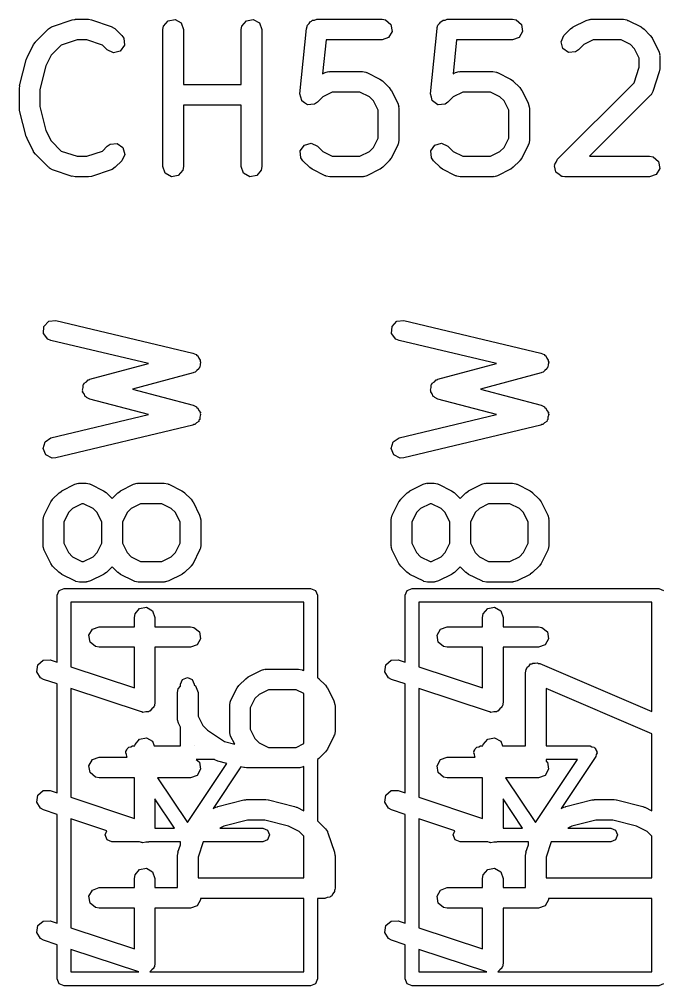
# Model space of a CAD drawing. Extents: x 43 to 269, y -130 to -26.
# Drawn here: x 153.46 to 158.15, y -75.24 to -68.18 of the extents above; entities that cross this region are included whole.
import ezdxf

# ---------------------------------------------------------------- set-up
doc = ezdxf.new("R2010")
doc.units = 0
doc.layers.add('BLACK', color=7, linetype='CONTINUOUS')

msp = doc.modelspace()

# ---------------------------------------------------------------- linework, layer by layer
at = {"layer": 'BLACK', "linetype": 'CONTINUOUS'}
for p, q in [((153.702, -68.2331), (153.845, -68.1855)), ((153.845, -68.1855), (153.867, -68.1822)), ((153.867, -68.1822), (153.868, -68.1816)), ((153.868, -68.1816), (153.964, -68.1816)), ((153.964, -68.1816), (153.986, -68.1855)), ((153.986, -68.1855), (153.987, -68.1855)), ((153.987, -68.1855), (154.13, -68.2331)), ((154.512, -68.231), (154.545, -68.1917)), ((154.545, -68.1917), (154.596, -68.1828)), ((154.596, -68.1828), (154.64, -68.2084)), ((154.64, -68.2084), (154.658, -68.2566)), ((155.084, -68.231), (155.117, -68.1917)), ((155.117, -68.1917), (155.167, -68.1828)), ((155.167, -68.1828), (155.212, -68.2084)), ((155.212, -68.2084), (155.229, -68.2566)), ((155.563, -68.2241), (155.574, -68.213)), ((155.574, -68.213), (155.582, -68.1992)), ((155.582, -68.1992), (155.592, -68.1956)), ((155.592, -68.1956), (155.6, -68.1883)), ((155.6, -68.1883), (155.615, -68.1871)), ((155.615, -68.1871), (155.63, -68.1816)), ((155.63, -68.1816), (156.107, -68.1816)), ((156.107, -68.1816), (156.132, -68.1861)), ((156.132, -68.1861), (156.172, -68.2191)), ((156.515, -68.2241), (156.527, -68.213)), ((156.527, -68.213), (156.535, -68.1992)), ((156.535, -68.1992), (156.544, -68.1956)), ((156.544, -68.1956), (156.552, -68.1883)), ((156.552, -68.1883), (156.568, -68.1871)), ((156.568, -68.1871), (156.583, -68.1816)), ((156.583, -68.1816), (157.059, -68.1816)), ((157.059, -68.1816), (157.085, -68.1861)), ((157.085, -68.1861), (157.124, -68.2191)), ((157.502, -68.2372), (157.597, -68.1895)), ((157.597, -68.1895), (157.622, -68.1821)), ((157.622, -68.1821), (157.626, -68.1832)), ((157.626, -68.1832), (157.63, -68.1816)), ((157.63, -68.1816), (157.868, -68.1816)), ((157.868, -68.1816), (157.894, -68.1861)), ((157.894, -68.1861), (157.898, -68.189)), ((157.898, -68.189), (157.902, -68.1895)), ((157.902, -68.1895), (157.997, -68.2372)), ((153.577, -68.3464), (153.673, -68.2512)), ((153.673, -68.2512), (153.694, -68.2363)), ((153.694, -68.2363), (153.698, -68.2359)), ((153.698, -68.2359), (153.702, -68.2331)), ((154.13, -68.2331), (154.153, -68.2455)), ((154.153, -68.2455), (154.156, -68.2493)), ((154.156, -68.2493), (154.16, -68.2512)), ((154.16, -68.2512), (154.207, -68.2988)), ((154.508, -68.2566), (154.512, -68.231)), ((154.508, -69.2566), (154.508, -68.2566)), ((154.658, -68.2566), (154.658, -68.6578)), ((155.079, -68.2566), (155.084, -68.231)), ((155.079, -68.6578), (155.079, -68.2566)), ((155.229, -68.2566), (155.229, -69.2566)), ((155.508, -68.7253), (155.556, -68.2492)), ((155.556, -68.2492), (155.557, -68.2453)), ((155.557, -68.2436), (155.558, -68.2409)), ((155.557, -68.2453), (155.557, -68.2436)), ((155.558, -68.2409), (155.563, -68.2241)), ((156.18, -68.2696), (156.155, -68.3141)), ((156.172, -68.2191), (156.18, -68.2696)), ((156.461, -68.7253), (156.508, -68.2492)), ((156.508, -68.2492), (156.509, -68.2453)), ((156.509, -68.2436), (156.51, -68.2409)), ((156.509, -68.2453), (156.509, -68.2436)), ((156.51, -68.2409), (156.515, -68.2241)), ((157.133, -68.2696), (157.107, -68.3141)), ((157.124, -68.2191), (157.133, -68.2696)), ((157.434, -68.2988), (157.482, -68.2512)), ((157.482, -68.2512), (157.5, -68.2383)), ((157.5, -68.2383), (157.502, -68.2372)), ((157.997, -68.2372), (158.015, -68.2505)), ((158.015, -68.2505), (158.017, -68.2512)), ((158.017, -68.2512), (158.064, -68.2988)), ((153.563, -68.3659), (153.577, -68.3479)), ((153.577, -68.3479), (153.577, -68.3464)), ((153.881, -68.3316), (153.766, -68.3698)), ((153.952, -68.3316), (153.881, -68.3316)), ((154.066, -68.3698), (153.952, -68.3316)), ((154.207, -68.2988), (154.222, -68.3202)), ((154.222, -68.3202), (154.227, -68.3713)), ((155.698, -68.3316), (155.673, -68.5798)), ((156.107, -68.3316), (155.698, -68.3316)), ((156.155, -68.3141), (156.107, -68.3316)), ((156.651, -68.3316), (156.626, -68.5798)), ((157.059, -68.3316), (156.651, -68.3316)), ((157.107, -68.3141), (157.059, -68.3316)), ((157.413, -68.3453), (157.434, -68.2988)), ((157.426, -68.3949), (157.413, -68.3453)), ((157.648, -68.3316), (157.58, -68.3659)), ((157.851, -68.3316), (157.648, -68.3316)), ((157.919, -68.3659), (157.851, -68.3316)), ((158.064, -68.2988), (158.077, -68.3172)), ((158.077, -68.3172), (158.078, -68.3183)), ((158.078, -68.3183), (158.126, -68.4136)), ((153.516, -68.4612), (153.563, -68.3659)), ((153.766, -68.3698), (153.692, -68.4439)), ((154.101, -68.4049), (154.066, -68.3698)), ((154.148, -68.4266), (154.101, -68.4049)), ((154.197, -68.4133), (154.148, -68.4266)), ((154.227, -68.3713), (154.197, -68.4133)), ((157.468, -68.4243), (157.426, -68.3949)), ((157.519, -68.4198), (157.468, -68.4243)), ((157.541, -68.4049), (157.519, -68.4198)), ((157.58, -68.3659), (157.541, -68.4049)), ((157.95, -68.3963), (157.919, -68.3659)), ((157.984, -68.4648), (157.95, -68.3963)), ((158.126, -68.4136), (158.133, -68.4385)), ((153.462, -68.667), (153.51, -68.4765)), ((153.51, -68.4765), (153.515, -68.4647)), ((153.515, -68.4647), (153.516, -68.4612)), ((153.692, -68.4439), (153.654, -68.5209)), ((157.984, -68.5302), (157.984, -68.4648)), ((158.133, -68.4385), (158.132, -68.4429)), ((158.132, -68.4429), (158.134, -68.4471)), ((158.134, -68.4471), (158.134, -68.5423)), ((153.654, -68.5209), (153.61, -68.6944)), ((155.692, -68.5705), (155.717, -68.5631)), ((155.717, -68.5631), (155.721, -68.5641)), ((155.721, -68.5641), (155.726, -68.5626)), ((155.726, -68.5626), (155.964, -68.5626)), ((155.964, -68.5626), (155.989, -68.5671)), ((155.989, -68.5671), (155.993, -68.57)), ((156.644, -68.5705), (156.669, -68.5631)), ((156.669, -68.5631), (156.674, -68.5641)), ((156.674, -68.5641), (156.678, -68.5626)), ((156.678, -68.5626), (156.916, -68.5626)), ((156.916, -68.5626), (156.942, -68.5671)), ((156.942, -68.5671), (156.945, -68.57)), ((157.946, -68.6447), (157.984, -68.5302)), ((158.13, -68.5661), (158.082, -68.7089)), ((158.134, -68.5423), (158.13, -68.5644)), ((158.13, -68.5644), (158.13, -68.5661)), ((155.673, -68.5798), (155.692, -68.5705)), ((155.993, -68.57), (155.997, -68.5705)), ((155.997, -68.5705), (156.092, -68.6181)), ((156.092, -68.6181), (156.111, -68.6315)), ((156.111, -68.6315), (156.112, -68.6322)), ((156.112, -68.6322), (156.16, -68.6798)), ((156.626, -68.5798), (156.644, -68.5705)), ((156.945, -68.57), (156.95, -68.5705)), ((156.95, -68.5705), (157.045, -68.6181)), ((157.045, -68.6181), (157.063, -68.6315)), ((157.063, -68.6315), (157.064, -68.6322)), ((157.064, -68.6322), (157.112, -68.6798)), ((153.46, -68.6852), (153.463, -68.6704)), ((153.46, -68.828), (153.46, -68.6852)), ((153.463, -68.6704), (153.462, -68.667)), ((153.61, -68.6944), (153.61, -68.8188)), ((154.658, -68.6578), (155.079, -68.6578)), ((156.16, -68.6798), (156.172, -68.6981)), ((156.172, -68.6981), (156.174, -68.6993)), ((156.174, -68.6993), (156.221, -68.7945)), ((157.112, -68.6798), (157.125, -68.6981)), ((157.125, -68.6981), (157.126, -68.6993)), ((157.126, -68.6993), (157.174, -68.7945)), ((157.387, -69.2036), (157.946, -68.6447)), ((158.082, -68.7089), (158.07, -68.7318)), ((155.508, -68.7258), (155.508, -68.7253)), ((155.508, -68.7263), (155.508, -68.7258)), ((155.515, -68.7506), (155.508, -68.7263)), ((155.521, -68.7751), (155.515, -68.7506)), ((155.521, -68.7753), (155.521, -68.7751)), ((155.521, -68.7758), (155.521, -68.7753)), ((155.542, -68.7903), (155.521, -68.7758)), ((155.675, -68.7468), (155.636, -68.7858)), ((155.743, -68.7126), (155.675, -68.7468)), ((155.946, -68.7126), (155.743, -68.7126)), ((156.015, -68.7468), (155.946, -68.7126)), ((156.045, -68.7772), (156.015, -68.7468)), ((156.079, -68.8458), (156.045, -68.7772)), ((156.46, -68.7263), (156.461, -68.7258)), ((156.467, -68.7506), (156.46, -68.7263)), ((156.461, -68.7258), (156.461, -68.7253)), ((156.473, -68.7751), (156.467, -68.7506)), ((156.474, -68.7753), (156.473, -68.7751)), ((156.474, -68.7758), (156.474, -68.7753)), ((156.494, -68.7903), (156.474, -68.7758)), ((156.627, -68.7468), (156.588, -68.7858)), ((156.696, -68.7126), (156.627, -68.7468)), ((156.898, -68.7126), (156.696, -68.7126)), ((156.967, -68.7468), (156.898, -68.7126)), ((156.997, -68.7772), (156.967, -68.7468)), ((157.032, -68.8458), (156.997, -68.7772)), ((158.064, -68.7382), (157.621, -69.1816)), ((158.066, -68.7342), (158.064, -68.7382)), ((158.07, -68.7318), (158.066, -68.7342)), ((153.461, -68.8313), (153.46, -68.828)), ((153.462, -68.8462), (153.461, -68.8313)), ((153.51, -69.0367), (153.462, -68.8462)), ((153.61, -68.8188), (153.654, -68.9923)), ((155.079, -68.8078), (154.658, -68.8078)), ((154.658, -68.8078), (154.658, -69.2566)), ((155.079, -69.2566), (155.079, -68.8078)), ((155.562, -68.805), (155.542, -68.7903)), ((155.563, -68.805), (155.562, -68.805)), ((155.588, -68.8031), (155.563, -68.8053)), ((155.563, -68.8053), (155.563, -68.805)), ((155.614, -68.8012), (155.588, -68.8031)), ((155.636, -68.7858), (155.614, -68.8008)), ((155.614, -68.8008), (155.614, -68.8008)), ((155.614, -68.8008), (155.614, -68.8012)), ((156.079, -69.0484), (156.079, -68.8458)), ((156.221, -68.7945), (156.229, -68.8195)), ((156.229, -68.8195), (156.228, -68.8238)), ((156.228, -68.8238), (156.229, -68.828)), ((156.229, -68.828), (156.229, -69.0661)), ((156.515, -68.805), (156.494, -68.7903)), ((156.516, -68.8053), (156.515, -68.805)), ((156.515, -68.805), (156.515, -68.805)), ((156.541, -68.8031), (156.516, -68.8053)), ((156.566, -68.8012), (156.541, -68.8031)), ((156.567, -68.8008), (156.566, -68.8008)), ((156.566, -68.8008), (156.566, -68.8012)), ((156.588, -68.7858), (156.567, -68.8008)), ((157.032, -69.0484), (157.032, -68.8458)), ((157.174, -68.7945), (157.181, -68.8195)), ((157.181, -68.8195), (157.18, -68.8238)), ((157.18, -68.8238), (157.182, -68.828)), ((157.182, -68.828), (157.182, -69.0661)), ((153.512, -69.0397), (153.51, -69.0367)), ((153.516, -69.0521), (153.512, -69.0397)), ((153.563, -69.1473), (153.516, -69.0521)), ((153.654, -68.9923), (153.692, -69.0693)), ((156.045, -69.117), (156.079, -69.0484)), ((156.997, -69.117), (157.032, -69.0484)), ((153.692, -69.0693), (153.766, -69.1434)), ((154.066, -69.1434), (154.101, -69.1083)), ((154.101, -69.1083), (154.122, -69.0934)), ((154.122, -69.0934), (154.174, -69.0889)), ((154.174, -69.0889), (154.216, -69.1184)), ((154.216, -69.1184), (154.229, -69.1679)), ((155.51, -69.142), (155.54, -69.0999)), ((155.54, -69.0999), (155.589, -69.0867)), ((155.589, -69.0867), (155.636, -69.1083)), ((155.636, -69.1083), (155.675, -69.1474)), ((156.015, -69.1474), (156.045, -69.117)), ((156.221, -69.0997), (156.174, -69.1949)), ((156.222, -69.0952), (156.221, -69.0997)), ((156.225, -69.0918), (156.222, -69.0952)), ((156.229, -69.0661), (156.225, -69.0918)), ((156.463, -69.142), (156.492, -69.0999)), ((156.492, -69.0999), (156.542, -69.0867)), ((156.542, -69.0867), (156.588, -69.1083)), ((156.588, -69.1083), (156.627, -69.1474)), ((156.967, -69.1474), (156.997, -69.117)), ((157.174, -69.0997), (157.126, -69.1949)), ((157.177, -69.0918), (157.174, -69.0952)), ((157.174, -69.0952), (157.174, -69.0997)), ((157.182, -69.0661), (157.177, -69.0918)), ((153.564, -69.1484), (153.563, -69.1473)), ((153.577, -69.1668), (153.564, -69.1484)), ((153.673, -69.262), (153.577, -69.1668)), ((153.766, -69.1434), (153.881, -69.1816)), ((153.881, -69.1816), (153.952, -69.1816)), ((153.952, -69.1816), (154.066, -69.1434)), ((154.229, -69.1679), (154.207, -69.2144)), ((155.515, -69.1931), (155.51, -69.142)), ((155.53, -69.2144), (155.515, -69.1931)), ((155.675, -69.1474), (155.743, -69.1816)), ((155.743, -69.1816), (155.946, -69.1816)), ((155.946, -69.1816), (156.015, -69.1474)), ((156.174, -69.1949), (156.16, -69.2129)), ((156.467, -69.1931), (156.463, -69.142)), ((156.482, -69.2144), (156.467, -69.1931)), ((156.627, -69.1474), (156.696, -69.1816)), ((156.696, -69.1816), (156.898, -69.1816)), ((156.898, -69.1816), (156.967, -69.1474)), ((157.126, -69.1949), (157.113, -69.2129)), ((157.377, -69.224), (157.387, -69.2036)), ((157.621, -69.1816), (158.059, -69.1816)), ((158.059, -69.1816), (158.085, -69.1861)), ((158.085, -69.1861), (158.124, -69.2191)), ((153.677, -69.2639), (153.673, -69.262)), ((153.679, -69.2677), (153.677, -69.2639)), ((153.702, -69.2802), (153.679, -69.2677)), ((154.16, -69.262), (154.138, -69.277)), ((154.207, -69.2144), (154.16, -69.262)), ((154.525, -69.3048), (154.508, -69.2566)), ((154.658, -69.2566), (154.653, -69.2823)), ((155.097, -69.3048), (155.079, -69.2566)), ((155.229, -69.2566), (155.225, -69.2823)), ((155.577, -69.262), (155.53, -69.2144)), ((155.579, -69.2627), (155.577, -69.262)), ((155.597, -69.2761), (155.579, -69.2627)), ((156.112, -69.262), (156.094, -69.2749)), ((156.16, -69.2144), (156.112, -69.262)), ((156.16, -69.2129), (156.16, -69.2144)), ((156.53, -69.262), (156.482, -69.2144)), ((156.531, -69.2627), (156.53, -69.262)), ((156.549, -69.2761), (156.531, -69.2627)), ((157.064, -69.262), (157.046, -69.2749)), ((157.112, -69.2144), (157.064, -69.262)), ((157.113, -69.2129), (157.112, -69.2144)), ((157.365, -69.2501), (157.367, -69.247)), ((157.371, -69.2719), (157.365, -69.2501)), ((157.366, -69.2436), (157.377, -69.224)), ((157.367, -69.247), (157.366, -69.2436)), ((157.375, -69.2941), (157.371, -69.2719)), ((158.133, -69.2696), (158.107, -69.3141)), ((158.124, -69.2191), (158.133, -69.2696)), ((153.845, -69.3278), (153.702, -69.2802)), ((153.846, -69.3277), (153.845, -69.3278)), ((153.868, -69.3316), (153.846, -69.3277)), ((153.964, -69.3316), (153.868, -69.3316)), ((153.965, -69.3311), (153.964, -69.3316)), ((153.987, -69.3278), (153.965, -69.3311)), ((154.13, -69.2802), (153.987, -69.3278)), ((154.134, -69.2774), (154.13, -69.2802)), ((154.138, -69.277), (154.134, -69.2774)), ((154.57, -69.3305), (154.525, -69.3048)), ((154.62, -69.3216), (154.57, -69.3305)), ((154.653, -69.2823), (154.62, -69.3216)), ((155.141, -69.3305), (155.097, -69.3048)), ((155.192, -69.3216), (155.141, -69.3305)), ((155.225, -69.2823), (155.192, -69.3216)), ((155.692, -69.3237), (155.597, -69.2761)), ((155.697, -69.3242), (155.692, -69.3237)), ((155.7, -69.3271), (155.697, -69.3242)), ((155.726, -69.3316), (155.7, -69.3271)), ((155.964, -69.3316), (155.726, -69.3316)), ((155.968, -69.3301), (155.964, -69.3316)), ((155.972, -69.3311), (155.968, -69.3301)), ((155.997, -69.3237), (155.972, -69.3311)), ((156.092, -69.2761), (155.997, -69.3237)), ((156.094, -69.2749), (156.092, -69.2761)), ((156.644, -69.3237), (156.549, -69.2761)), ((156.649, -69.3242), (156.644, -69.3237)), ((156.652, -69.3271), (156.649, -69.3242)), ((156.678, -69.3316), (156.652, -69.3271)), ((156.916, -69.3316), (156.678, -69.3316)), ((156.92, -69.3301), (156.916, -69.3316)), ((156.925, -69.3311), (156.92, -69.3301)), ((156.95, -69.3237), (156.925, -69.3311)), ((157.045, -69.2761), (156.95, -69.3237)), ((157.046, -69.2749), (157.045, -69.2761)), ((157.378, -69.2963), (157.375, -69.2941)), ((157.378, -69.2996), (157.378, -69.2963)), ((157.397, -69.3126), (157.378, -69.2996)), ((157.414, -69.3271), (157.397, -69.3126)), ((157.419, -69.3279), (157.414, -69.3271)), ((157.42, -69.3291), (157.419, -69.3279)), ((157.424, -69.3288), (157.42, -69.3291)), ((157.44, -69.3316), (157.424, -69.3288)), ((158.059, -69.3316), (157.44, -69.3316)), ((158.107, -69.3141), (158.059, -69.3316)), ((153.64, -70.4229), (153.675, -70.3856)), ((153.675, -70.3856), (153.726, -70.3797)), ((153.726, -70.3797), (154.726, -70.6178)), ((156.18, -70.4229), (156.215, -70.3856)), ((156.215, -70.3856), (156.266, -70.3797)), ((156.266, -70.3797), (157.266, -70.6178)), ((153.637, -70.4741), (153.64, -70.4229)), ((156.177, -70.4741), (156.18, -70.4229)), ((153.667, -70.5153), (153.637, -70.4741)), ((153.691, -70.5256), (153.667, -70.5153)), ((154.402, -70.6949), (153.691, -70.5256)), ((156.207, -70.5153), (156.177, -70.4741)), ((156.231, -70.5256), (156.207, -70.5153)), ((156.942, -70.6949), (156.231, -70.5256)), ((154.726, -70.6178), (154.75, -70.6281)), ((154.75, -70.6281), (154.755, -70.6345)), ((154.755, -70.6345), (154.762, -70.6378)), ((154.762, -70.6378), (154.769, -70.6545)), ((154.769, -70.6545), (154.78, -70.6693)), ((154.783, -70.6843), (154.779, -70.7021)), ((154.78, -70.6693), (154.78, -70.6772)), ((154.78, -70.6772), (154.783, -70.6843)), ((157.266, -70.6178), (157.29, -70.6281)), ((157.29, -70.6281), (157.295, -70.6345)), ((157.295, -70.6345), (157.302, -70.6378)), ((157.302, -70.6378), (157.309, -70.6545)), ((157.309, -70.6545), (157.32, -70.6693)), ((157.323, -70.6843), (157.319, -70.7021)), ((157.32, -70.6693), (157.32, -70.6772)), ((157.32, -70.6772), (157.323, -70.6843)), ((153.975, -70.8088), (154.402, -70.6949)), ((154.755, -70.7444), (154.742, -70.7578)), ((154.77, -70.7339), (154.755, -70.7444)), ((154.772, -70.7263), (154.77, -70.7339)), ((154.777, -70.7205), (154.772, -70.7263)), ((154.779, -70.7021), (154.777, -70.7205)), ((156.515, -70.8088), (156.942, -70.6949)), ((157.295, -70.7444), (157.282, -70.7578)), ((157.31, -70.7339), (157.295, -70.7444)), ((157.312, -70.7263), (157.31, -70.7339)), ((157.317, -70.7205), (157.312, -70.7263)), ((157.319, -70.7021), (157.317, -70.7205)), ((153.949, -70.827), (153.963, -70.8133)), ((153.963, -70.8133), (153.969, -70.8127)), ((153.969, -70.8127), (153.975, -70.8088)), ((154.728, -70.7632), (154.285, -70.8812)), ((154.734, -70.7587), (154.728, -70.7632)), ((154.742, -70.7578), (154.734, -70.7587)), ((156.489, -70.827), (156.503, -70.8133)), ((156.503, -70.8133), (156.509, -70.8127)), ((156.509, -70.8127), (156.515, -70.8088)), ((157.268, -70.7632), (156.825, -70.8812)), ((157.274, -70.7587), (157.268, -70.7632)), ((157.282, -70.7578), (157.274, -70.7587)), ((153.92, -70.8877), (153.925, -70.8689)), ((153.923, -70.8939), (153.92, -70.8877)), ((153.922, -70.9007), (153.923, -70.8939)), ((153.925, -70.8689), (153.926, -70.8496)), ((153.926, -70.8496), (153.931, -70.8448)), ((153.931, -70.8448), (153.933, -70.8381)), ((153.933, -70.8381), (153.949, -70.827)), ((154.285, -70.8812), (154.728, -70.9992)), ((156.46, -70.8877), (156.465, -70.8689)), ((156.463, -70.8939), (156.46, -70.8877)), ((156.462, -70.9007), (156.463, -70.8939)), ((156.465, -70.8689), (156.466, -70.8496)), ((156.466, -70.8496), (156.471, -70.8448)), ((156.471, -70.8448), (156.473, -70.8381)), ((156.473, -70.8381), (156.489, -70.827)), ((156.825, -70.8812), (157.268, -70.9992)), ((153.933, -70.9166), (153.922, -70.9007)), ((153.941, -70.9342), (153.933, -70.9166)), ((153.947, -70.9371), (153.941, -70.9342)), ((153.951, -70.9427), (153.947, -70.9371)), ((153.975, -70.9537), (153.951, -70.9427)), ((154.402, -71.0676), (153.975, -70.9537)), ((156.473, -70.9166), (156.462, -70.9007)), ((156.481, -70.9342), (156.473, -70.9166)), ((156.487, -70.9371), (156.481, -70.9342)), ((156.491, -70.9427), (156.487, -70.9371)), ((156.515, -70.9537), (156.491, -70.9427)), ((156.942, -71.0676), (156.515, -70.9537)), ((154.728, -70.9992), (154.752, -71.0102)), ((154.752, -71.0102), (154.756, -71.0167)), ((154.756, -71.0167), (154.763, -71.0202)), ((154.763, -71.0202), (154.77, -71.0371)), ((154.77, -71.0371), (154.781, -71.0522)), ((157.268, -70.9992), (157.292, -71.0102)), ((157.292, -71.0102), (157.296, -71.0167)), ((157.296, -71.0167), (157.303, -71.0202)), ((157.303, -71.0202), (157.31, -71.0371)), ((157.31, -71.0371), (157.321, -71.0522)), ((153.691, -71.2368), (154.402, -71.0676)), ((154.777, -71.1033), (154.771, -71.1089)), ((154.778, -71.0849), (154.777, -71.1033)), ((154.783, -71.0673), (154.778, -71.0849)), ((154.781, -71.0522), (154.78, -71.0601)), ((154.78, -71.0601), (154.783, -71.0673)), ((156.231, -71.2368), (156.942, -71.0676)), ((157.317, -71.1033), (157.311, -71.1089)), ((157.318, -71.0849), (157.317, -71.1033)), ((157.323, -71.0673), (157.318, -71.0849)), ((157.321, -71.0522), (157.32, -71.0601)), ((157.32, -71.0601), (157.323, -71.0673)), ((154.726, -71.1447), (153.726, -71.3828)), ((154.733, -71.1403), (154.726, -71.1447)), ((154.74, -71.1396), (154.733, -71.1403)), ((154.753, -71.1266), (154.74, -71.1396)), ((154.769, -71.1164), (154.753, -71.1266)), ((154.771, -71.1089), (154.769, -71.1164)), ((157.266, -71.1447), (156.266, -71.3828)), ((157.273, -71.1403), (157.266, -71.1447)), ((157.28, -71.1396), (157.273, -71.1403)), ((157.293, -71.1266), (157.28, -71.1396)), ((157.309, -71.1164), (157.293, -71.1266)), ((157.311, -71.1089), (157.309, -71.1164)), ((153.648, -71.2651), (153.691, -71.2368)), ((156.188, -71.2651), (156.231, -71.2368)), ((153.634, -71.3142), (153.648, -71.2651)), ((153.654, -71.3613), (153.634, -71.3142)), ((156.174, -71.3142), (156.188, -71.2651)), ((156.194, -71.3613), (156.174, -71.3142)), ((153.7, -71.3843), (153.654, -71.3613)), ((153.726, -71.3828), (153.7, -71.3843)), ((156.24, -71.3843), (156.194, -71.3613)), ((156.266, -71.3828), (156.24, -71.3843)), ((153.77, -71.6237), (153.866, -71.5761)), ((153.866, -71.5761), (153.891, -71.5686)), ((153.891, -71.5686), (153.895, -71.5697)), ((153.895, -71.5697), (153.899, -71.5681)), ((153.899, -71.5681), (153.947, -71.5681)), ((153.947, -71.5681), (153.972, -71.5727)), ((153.972, -71.5727), (153.976, -71.5755)), ((153.976, -71.5755), (153.98, -71.5761)), ((153.98, -71.5761), (154.075, -71.6237)), ((154.199, -71.6237), (154.294, -71.5761)), ((154.294, -71.5761), (154.319, -71.5686)), ((154.319, -71.5686), (154.323, -71.5697)), ((154.323, -71.5697), (154.328, -71.5681)), ((154.328, -71.5681), (154.518, -71.5681)), ((154.518, -71.5681), (154.544, -71.5727)), ((154.544, -71.5727), (154.547, -71.5755)), ((154.547, -71.5755), (154.552, -71.5761)), ((154.552, -71.5761), (154.647, -71.6237)), ((156.31, -71.6237), (156.406, -71.5761)), ((156.406, -71.5761), (156.431, -71.5686)), ((156.431, -71.5686), (156.435, -71.5697)), ((156.435, -71.5697), (156.439, -71.5681)), ((156.439, -71.5681), (156.487, -71.5681)), ((156.487, -71.5681), (156.512, -71.5727)), ((156.512, -71.5727), (156.516, -71.5755)), ((156.516, -71.5755), (156.52, -71.5761)), ((156.52, -71.5761), (156.615, -71.6237)), ((156.739, -71.6237), (156.834, -71.5761)), ((156.834, -71.5761), (156.859, -71.5686)), ((156.859, -71.5686), (156.863, -71.5697)), ((156.863, -71.5697), (156.868, -71.5681)), ((156.868, -71.5681), (157.058, -71.5681)), ((157.058, -71.5681), (157.084, -71.5727)), ((157.084, -71.5727), (157.087, -71.5755)), ((157.087, -71.5755), (157.092, -71.5761)), ((157.092, -71.5761), (157.187, -71.6237)), ((153.703, -71.6853), (153.751, -71.6377)), ((153.751, -71.6377), (153.769, -71.6249)), ((153.769, -71.6249), (153.77, -71.6237)), ((154.075, -71.6237), (154.094, -71.637)), ((154.094, -71.637), (154.095, -71.6377)), ((154.095, -71.6377), (154.137, -71.6799)), ((154.137, -71.6799), (154.179, -71.6377)), ((154.179, -71.6377), (154.198, -71.6249)), ((154.198, -71.6249), (154.199, -71.6237)), ((154.647, -71.6237), (154.665, -71.637)), ((154.665, -71.637), (154.666, -71.6377)), ((154.666, -71.6377), (154.714, -71.6853)), ((156.243, -71.6853), (156.291, -71.6377)), ((156.291, -71.6377), (156.309, -71.6249)), ((156.309, -71.6249), (156.31, -71.6237)), ((156.615, -71.6237), (156.634, -71.637)), ((156.634, -71.637), (156.635, -71.6377)), ((156.635, -71.6377), (156.677, -71.6799)), ((156.677, -71.6799), (156.719, -71.6377)), ((156.719, -71.6377), (156.738, -71.6249)), ((156.738, -71.6249), (156.739, -71.6237)), ((157.187, -71.6237), (157.205, -71.637)), ((157.205, -71.637), (157.206, -71.6377)), ((157.206, -71.6377), (157.254, -71.6853)), ((153.642, -71.8001), (153.689, -71.7048)), ((153.689, -71.7048), (153.703, -71.6868)), ((153.703, -71.6868), (153.703, -71.6853)), ((153.917, -71.7181), (153.848, -71.7524)), ((153.929, -71.7181), (153.917, -71.7181)), ((153.998, -71.7524), (153.929, -71.7181)), ((154.345, -71.7181), (154.277, -71.7524)), ((154.5, -71.7181), (154.345, -71.7181)), ((154.569, -71.7524), (154.5, -71.7181)), ((154.714, -71.6853), (154.727, -71.7037)), ((154.727, -71.7037), (154.728, -71.7048)), ((154.728, -71.7048), (154.776, -71.8001)), ((156.182, -71.8001), (156.229, -71.7048)), ((156.229, -71.7048), (156.243, -71.6868)), ((156.243, -71.6868), (156.243, -71.6853)), ((156.457, -71.7181), (156.388, -71.7524)), ((156.469, -71.7181), (156.457, -71.7181)), ((156.538, -71.7524), (156.469, -71.7181)), ((156.885, -71.7181), (156.817, -71.7524)), ((157.04, -71.7181), (156.885, -71.7181)), ((157.109, -71.7524), (157.04, -71.7181)), ((157.254, -71.6853), (157.267, -71.7037)), ((157.267, -71.7037), (157.268, -71.7048)), ((157.268, -71.7048), (157.316, -71.8001)), ((153.634, -71.8336), (153.638, -71.808)), ((153.638, -71.808), (153.641, -71.8045)), ((153.641, -71.8045), (153.642, -71.8001)), ((153.818, -71.7828), (153.784, -71.8513)), ((153.848, -71.7524), (153.818, -71.7828)), ((154.028, -71.7828), (153.998, -71.7524)), ((154.062, -71.8513), (154.028, -71.7828)), ((154.246, -71.7828), (154.212, -71.8513)), ((154.277, -71.7524), (154.246, -71.7828)), ((154.599, -71.7828), (154.569, -71.7524)), ((154.634, -71.8513), (154.599, -71.7828)), ((154.776, -71.8001), (154.783, -71.825)), ((156.174, -71.8336), (156.178, -71.808)), ((156.178, -71.808), (156.181, -71.8045)), ((156.181, -71.8045), (156.182, -71.8001)), ((156.358, -71.7828), (156.324, -71.8513)), ((156.388, -71.7524), (156.358, -71.7828)), ((156.568, -71.7828), (156.538, -71.7524)), ((156.602, -71.8513), (156.568, -71.7828)), ((156.786, -71.7828), (156.752, -71.8513)), ((156.817, -71.7524), (156.786, -71.7828)), ((157.139, -71.7828), (157.109, -71.7524)), ((157.174, -71.8513), (157.139, -71.7828)), ((157.316, -71.8001), (157.323, -71.825)), ((153.634, -72.0241), (153.634, -71.8336)), ((153.784, -71.8513), (153.784, -72.0064)), ((154.062, -72.0064), (154.062, -71.8513)), ((154.212, -71.8513), (154.212, -72.0064)), ((154.634, -72.0064), (154.634, -71.8513)), ((154.783, -71.825), (154.782, -71.8294)), ((154.782, -71.8294), (154.784, -71.8336)), ((154.784, -71.8336), (154.784, -72.0241)), ((156.174, -72.0241), (156.174, -71.8336)), ((156.324, -71.8513), (156.324, -72.0064)), ((156.602, -72.0064), (156.602, -71.8513)), ((156.752, -71.8513), (156.752, -72.0064)), ((157.174, -72.0064), (157.174, -71.8513)), ((157.323, -71.825), (157.322, -71.8294)), ((157.322, -71.8294), (157.324, -71.8336)), ((157.324, -71.8336), (157.324, -72.0241)), ((153.635, -72.0283), (153.634, -72.0241)), ((153.784, -72.0064), (153.818, -72.0749)), ((154.028, -72.0749), (154.062, -72.0064)), ((154.212, -72.0064), (154.246, -72.0749)), ((154.599, -72.0749), (154.634, -72.0064)), ((154.784, -72.0241), (154.779, -72.0497)), ((156.175, -72.0283), (156.174, -72.0241)), ((156.324, -72.0064), (156.358, -72.0749)), ((156.568, -72.0749), (156.602, -72.0064)), ((156.752, -72.0064), (156.786, -72.0749)), ((157.139, -72.0749), (157.174, -72.0064)), ((157.324, -72.0241), (157.319, -72.0497)), ((153.634, -72.0327), (153.635, -72.0283)), ((153.642, -72.0576), (153.634, -72.0327)), ((153.689, -72.1529), (153.642, -72.0576)), ((153.818, -72.0749), (153.848, -72.1053)), ((153.998, -72.1053), (154.028, -72.0749)), ((154.246, -72.0749), (154.277, -72.1053)), ((154.569, -72.1053), (154.599, -72.0749)), ((154.776, -72.0576), (154.728, -72.1529)), ((154.779, -72.0497), (154.776, -72.0532)), ((154.776, -72.0532), (154.776, -72.0576)), ((156.174, -72.0327), (156.175, -72.0283)), ((156.182, -72.0576), (156.174, -72.0327)), ((156.229, -72.1529), (156.182, -72.0576)), ((156.358, -72.0749), (156.388, -72.1053)), ((156.538, -72.1053), (156.568, -72.0749)), ((156.786, -72.0749), (156.817, -72.1053)), ((157.109, -72.1053), (157.139, -72.0749)), ((157.316, -72.0576), (157.268, -72.1529)), ((157.319, -72.0497), (157.316, -72.0532)), ((157.316, -72.0532), (157.316, -72.0576)), ((153.69, -72.154), (153.689, -72.1529)), ((153.703, -72.1724), (153.69, -72.154)), ((153.848, -72.1053), (153.917, -72.1396)), ((153.917, -72.1396), (153.929, -72.1396)), ((153.929, -72.1396), (153.998, -72.1053)), ((154.277, -72.1053), (154.345, -72.1396)), ((154.345, -72.1396), (154.5, -72.1396)), ((154.5, -72.1396), (154.569, -72.1053)), ((154.728, -72.1529), (154.715, -72.1709)), ((156.23, -72.154), (156.229, -72.1529)), ((156.243, -72.1724), (156.23, -72.154)), ((156.388, -72.1053), (156.457, -72.1396)), ((156.457, -72.1396), (156.469, -72.1396)), ((156.469, -72.1396), (156.538, -72.1053)), ((156.817, -72.1053), (156.885, -72.1396)), ((156.885, -72.1396), (157.04, -72.1396)), ((157.04, -72.1396), (157.109, -72.1053)), ((157.268, -72.1529), (157.255, -72.1709)), ((153.751, -72.22), (153.703, -72.1724)), ((153.752, -72.2207), (153.751, -72.22)), ((153.77, -72.234), (153.752, -72.2207)), ((153.866, -72.2817), (153.77, -72.234)), ((154.075, -72.234), (153.98, -72.2817)), ((154.077, -72.2328), (154.075, -72.234)), ((154.095, -72.22), (154.077, -72.2328)), ((154.137, -72.1778), (154.095, -72.22)), ((154.179, -72.22), (154.137, -72.1778)), ((154.181, -72.2207), (154.179, -72.22)), ((154.199, -72.234), (154.181, -72.2207)), ((154.294, -72.2817), (154.199, -72.234)), ((154.647, -72.234), (154.552, -72.2817)), ((154.648, -72.2328), (154.647, -72.234)), ((154.666, -72.22), (154.648, -72.2328)), ((154.714, -72.1724), (154.666, -72.22)), ((154.715, -72.1709), (154.714, -72.1724)), ((156.291, -72.22), (156.243, -72.1724)), ((156.292, -72.2207), (156.291, -72.22)), ((156.31, -72.234), (156.292, -72.2207)), ((156.406, -72.2817), (156.31, -72.234)), ((156.615, -72.234), (156.52, -72.2817)), ((156.617, -72.2328), (156.615, -72.234)), ((156.635, -72.22), (156.617, -72.2328)), ((156.677, -72.1778), (156.635, -72.22)), ((156.719, -72.22), (156.677, -72.1778)), ((156.721, -72.2207), (156.719, -72.22)), ((156.739, -72.234), (156.721, -72.2207)), ((156.834, -72.2817), (156.739, -72.234)), ((157.187, -72.234), (157.092, -72.2817)), ((157.188, -72.2328), (157.187, -72.234)), ((157.206, -72.22), (157.188, -72.2328)), ((157.254, -72.1724), (157.206, -72.22)), ((157.255, -72.1709), (157.254, -72.1724)), ((153.87, -72.2822), (153.866, -72.2817)), ((153.873, -72.285), (153.87, -72.2822)), ((153.899, -72.2896), (153.873, -72.285)), ((153.947, -72.2896), (153.899, -72.2896)), ((153.951, -72.288), (153.947, -72.2896)), ((153.955, -72.2891), (153.951, -72.288)), ((153.98, -72.2817), (153.955, -72.2891)), ((154.299, -72.2822), (154.294, -72.2817)), ((154.302, -72.285), (154.299, -72.2822)), ((154.328, -72.2896), (154.302, -72.285)), ((154.518, -72.2896), (154.328, -72.2896)), ((154.522, -72.288), (154.518, -72.2896)), ((154.527, -72.2891), (154.522, -72.288)), ((154.552, -72.2817), (154.527, -72.2891)), ((156.41, -72.2822), (156.406, -72.2817)), ((156.413, -72.285), (156.41, -72.2822)), ((156.439, -72.2896), (156.413, -72.285)), ((156.487, -72.2896), (156.439, -72.2896)), ((156.491, -72.288), (156.487, -72.2896)), ((156.495, -72.2891), (156.491, -72.288)), ((156.52, -72.2817), (156.495, -72.2891)), ((156.839, -72.2822), (156.834, -72.2817)), ((156.842, -72.285), (156.839, -72.2822)), ((156.868, -72.2896), (156.842, -72.285)), ((157.058, -72.2896), (156.868, -72.2896)), ((157.062, -72.288), (157.058, -72.2896)), ((157.067, -72.2891), (157.062, -72.288)), ((157.092, -72.2817), (157.067, -72.2891)), ((153.736, -72.386), (153.751, -72.3506)), ((153.751, -72.3506), (153.786, -72.336)), ((153.786, -72.336), (155.586, -72.336)), ((155.586, -72.336), (155.621, -72.3506)), ((155.621, -72.3506), (155.636, -72.386)), ((156.276, -72.386), (156.291, -72.3506)), ((156.291, -72.3506), (156.326, -72.336)), ((156.326, -72.336), (158.126, -72.336)), ((158.126, -72.336), (158.161, -72.3506)), ((153.736, -72.8748), (153.736, -72.386)), ((153.836, -72.436), (153.836, -72.9081)), ((155.536, -72.436), (153.836, -72.436)), ((155.536, -72.9354), (155.536, -72.436)), ((155.636, -72.386), (155.636, -72.9876)), ((156.276, -72.8748), (156.276, -72.386)), ((156.376, -72.436), (156.376, -72.9081)), ((158.076, -72.436), (156.376, -72.436)), ((158.076, -73.2342), (158.076, -72.436)), ((154.305, -72.5223), (154.338, -72.483)), ((154.338, -72.483), (154.388, -72.474)), ((154.388, -72.474), (154.433, -72.4997)), ((154.433, -72.4997), (154.45, -72.5479)), ((156.845, -72.5223), (156.878, -72.483)), ((156.878, -72.483), (156.928, -72.474)), ((156.928, -72.474), (156.973, -72.4997)), ((156.973, -72.4997), (156.99, -72.5479)), ((154.3, -72.5479), (154.305, -72.5223)), ((154.3, -72.6158), (154.3, -72.5479)), ((154.45, -72.5479), (154.45, -72.6158)), ((156.84, -72.5479), (156.845, -72.5223)), ((156.84, -72.6158), (156.84, -72.5479)), ((156.99, -72.5479), (156.99, -72.6158)), ((153.968, -72.6777), (153.994, -72.6333)), ((153.994, -72.6333), (154.042, -72.6158)), ((154.042, -72.6158), (154.3, -72.6158)), ((154.45, -72.6158), (154.709, -72.6158)), ((154.709, -72.6158), (154.734, -72.6203)), ((154.734, -72.6203), (154.774, -72.6533)), ((154.774, -72.6533), (154.782, -72.7038)), ((156.508, -72.6777), (156.534, -72.6333)), ((156.534, -72.6333), (156.582, -72.6158)), ((156.582, -72.6158), (156.84, -72.6158)), ((156.99, -72.6158), (157.249, -72.6158)), ((157.249, -72.6158), (157.274, -72.6203)), ((157.274, -72.6203), (157.314, -72.6533)), ((157.314, -72.6533), (157.322, -72.7038)), ((153.977, -72.7283), (153.968, -72.6777)), ((154.016, -72.7612), (153.977, -72.7283)), ((154.782, -72.7038), (154.757, -72.7482)), ((156.517, -72.7283), (156.508, -72.6777)), ((156.556, -72.7612), (156.517, -72.7283)), ((157.322, -72.7038), (157.297, -72.7482)), ((154.042, -72.7658), (154.016, -72.7612)), ((154.3, -72.7658), (154.042, -72.7658)), ((154.3, -73.0629), (154.3, -72.7658)), ((154.709, -72.7658), (154.45, -72.7658)), ((154.45, -72.7658), (154.45, -73.167)), ((154.757, -72.7482), (154.709, -72.7658)), ((156.582, -72.7658), (156.556, -72.7612)), ((156.84, -72.7658), (156.582, -72.7658)), ((156.84, -73.0629), (156.84, -72.7658)), ((157.249, -72.7658), (156.99, -72.7658)), ((156.99, -72.7658), (156.99, -73.167)), ((157.297, -72.7482), (157.249, -72.7658)), ((153.595, -72.8931), (153.633, -72.8591)), ((153.633, -72.8591), (153.685, -72.8577)), ((153.685, -72.8577), (153.736, -72.8748)), ((156.135, -72.8931), (156.173, -72.8591)), ((156.173, -72.8591), (156.225, -72.8577)), ((156.225, -72.8577), (156.276, -72.8748)), ((153.588, -72.9439), (153.595, -72.8931)), ((153.836, -72.9081), (154.3, -73.0629)), ((155.131, -72.9808), (155.227, -72.9332)), ((155.227, -72.9332), (155.251, -72.9258)), ((155.251, -72.9258), (155.256, -72.9268)), ((155.256, -72.9268), (155.26, -72.9253)), ((155.26, -72.9253), (155.498, -72.9253)), ((155.498, -72.9253), (155.524, -72.9298)), ((155.524, -72.9298), (155.527, -72.9327)), ((155.527, -72.9327), (155.532, -72.9332)), ((155.532, -72.9332), (155.536, -72.9354)), ((156.128, -72.9439), (156.135, -72.8931)), ((156.376, -72.9081), (156.84, -73.0629)), ((157.154, -72.9527), (157.158, -72.927)), ((157.158, -72.927), (157.164, -72.9202)), ((157.164, -72.9202), (157.166, -72.9116)), ((157.166, -72.9116), (157.18, -72.9011)), ((157.18, -72.9011), (157.191, -72.8877)), ((157.191, -72.8877), (157.2, -72.8862)), ((157.2, -72.8862), (157.207, -72.8809)), ((157.207, -72.8809), (157.224, -72.8818)), ((157.224, -72.8818), (157.242, -72.8788)), ((157.242, -72.8788), (157.249, -72.8832)), ((157.249, -72.8832), (157.258, -72.8837)), ((157.258, -72.8837), (158.076, -73.2342)), ((153.614, -72.9876), (153.588, -72.9439)), ((153.637, -73), (153.614, -72.9876)), ((153.736, -73.0329), (153.637, -73)), ((154.636, -73.036), (154.651, -73.0006)), ((154.651, -73.0006), (154.686, -72.986)), ((154.686, -72.986), (154.721, -73.0006)), ((154.721, -73.0006), (154.736, -73.036)), ((155.064, -73.0425), (155.112, -72.9949)), ((155.112, -72.9949), (155.13, -72.982)), ((155.13, -72.982), (155.131, -72.9808)), ((155.636, -72.9876), (155.645, -72.9942)), ((155.645, -72.9942), (155.646, -72.9949)), ((155.646, -72.9949), (155.694, -73.0425)), ((156.154, -72.9876), (156.128, -72.9439)), ((156.177, -73), (156.154, -72.9876)), ((156.276, -73.0329), (156.177, -73)), ((157.154, -73.486), (157.154, -72.9527)), ((153.736, -73.8272), (153.736, -73.0329)), ((154.352, -73.2381), (153.836, -73.0662)), ((153.836, -73.0662), (153.836, -73.8605)), ((154.614, -73.0955), (154.618, -73.0699)), ((154.618, -73.0699), (154.636, -73.0486)), ((154.636, -73.0486), (154.636, -73.036)), ((154.736, -73.036), (154.736, -73.0415)), ((154.736, -73.0415), (154.746, -73.0473)), ((154.746, -73.0473), (154.764, -73.0955)), ((155.002, -73.1572), (155.05, -73.062)), ((155.05, -73.062), (155.063, -73.044)), ((155.063, -73.044), (155.064, -73.0425)), ((155.278, -73.0753), (155.209, -73.1095)), ((155.48, -73.0753), (155.278, -73.0753)), ((155.536, -73.1031), (155.48, -73.0753)), ((155.694, -73.0425), (155.707, -73.0609)), ((155.707, -73.0609), (155.708, -73.062)), ((155.708, -73.062), (155.756, -73.1572)), ((156.276, -73.8272), (156.276, -73.0329)), ((156.892, -73.2381), (156.376, -73.0662)), ((156.376, -73.0662), (156.376, -73.8605)), ((158.076, -73.3974), (157.304, -73.0664)), ((157.304, -73.0664), (157.304, -73.486)), ((154.614, -73.286), (154.614, -73.0955)), ((154.764, -73.0955), (154.764, -73.2683)), ((155.179, -73.1399), (155.145, -73.2085)), ((155.209, -73.1095), (155.179, -73.1399)), ((155.536, -73.4689), (155.536, -73.1031)), ((154.426, -73.2162), (154.413, -73.2319)), ((154.441, -73.2027), (154.426, -73.2162)), ((154.442, -73.197), (154.441, -73.2027)), ((154.446, -73.1926), (154.442, -73.197)), ((154.45, -73.167), (154.446, -73.1926)), ((154.995, -73.1908), (154.999, -73.1651)), ((154.995, -73.3812), (154.995, -73.1908)), ((154.999, -73.1651), (155.002, -73.1617)), ((155.002, -73.1617), (155.002, -73.1572)), ((155.145, -73.2085), (155.145, -73.3635)), ((155.756, -73.1572), (155.763, -73.1822)), ((155.763, -73.1822), (155.762, -73.1865)), ((155.762, -73.1865), (155.764, -73.1908)), ((155.764, -73.1908), (155.764, -73.3812)), ((156.966, -73.2162), (156.953, -73.2319)), ((156.981, -73.2027), (156.966, -73.2162)), ((156.982, -73.197), (156.981, -73.2027)), ((156.986, -73.1926), (156.982, -73.197)), ((156.99, -73.167), (156.986, -73.1926)), ((154.357, -73.2379), (154.352, -73.2381)), ((154.362, -73.2408), (154.357, -73.2379)), ((154.382, -73.2373), (154.362, -73.2408)), ((154.403, -73.2367), (154.382, -73.2373)), ((154.407, -73.2329), (154.403, -73.2367)), ((154.413, -73.2319), (154.407, -73.2329)), ((154.615, -73.2902), (154.614, -73.286)), ((154.614, -73.2946), (154.615, -73.2902)), ((154.622, -73.3195), (154.614, -73.2946)), ((154.764, -73.2683), (154.798, -73.3368)), ((156.897, -73.2379), (156.892, -73.2381)), ((156.902, -73.2408), (156.897, -73.2379)), ((156.922, -73.2373), (156.902, -73.2408)), ((156.943, -73.2367), (156.922, -73.2373)), ((156.947, -73.2329), (156.943, -73.2367)), ((156.953, -73.2319), (156.947, -73.2329)), ((154.636, -73.3485), (154.622, -73.3195)), ((154.636, -73.486), (154.636, -73.3485)), ((154.798, -73.3368), (154.832, -73.3706)), ((155.145, -73.3635), (155.179, -73.432)), ((154.305, -73.4746), (154.338, -73.4353)), ((154.338, -73.4353), (154.388, -73.4264)), ((154.388, -73.4264), (154.433, -73.4521)), ((154.832, -73.3706), (154.958, -73.4545)), ((154.996, -73.3854), (154.995, -73.3812)), ((154.995, -73.3898), (154.996, -73.3854)), ((155.002, -73.4148), (154.995, -73.3898)), ((155.032, -73.473), (155.002, -73.4148)), ((155.179, -73.432), (155.209, -73.4625)), ((155.756, -73.4148), (155.708, -73.51)), ((155.759, -73.4069), (155.756, -73.4103)), ((155.756, -73.4103), (155.756, -73.4148)), ((155.764, -73.3812), (155.759, -73.4069)), ((156.845, -73.4746), (156.878, -73.4353)), ((156.878, -73.4353), (156.928, -73.4264)), ((156.928, -73.4264), (156.973, -73.4521)), ((158.076, -73.9592), (158.076, -73.3974)), ((154.245, -73.5141), (154.251, -73.5006)), ((154.251, -73.5006), (154.255, -73.4987)), ((154.255, -73.4987), (154.258, -73.4944)), ((154.258, -73.4944), (154.273, -73.4916)), ((154.273, -73.4916), (154.286, -73.486)), ((154.286, -73.486), (154.303, -73.486)), ((154.303, -73.486), (154.305, -73.4746)), ((154.433, -73.4521), (154.445, -73.486)), ((154.445, -73.486), (154.636, -73.486)), ((154.737, -73.486), (154.736, -73.4853)), ((154.736, -73.4853), (154.736, -73.486)), ((154.736, -73.486), (154.737, -73.486)), ((154.958, -73.4545), (155.032, -73.473)), ((155.209, -73.4625), (155.278, -73.4967)), ((155.278, -73.4967), (155.48, -73.4967)), ((155.48, -73.4967), (155.536, -73.4689)), ((156.785, -73.5141), (156.791, -73.5006)), ((156.791, -73.5006), (156.795, -73.4987)), ((156.795, -73.4987), (156.798, -73.4944)), ((156.798, -73.4944), (156.813, -73.4916)), ((156.813, -73.4916), (156.826, -73.486)), ((156.826, -73.486), (156.843, -73.486)), ((156.843, -73.486), (156.845, -73.4746)), ((156.973, -73.4521), (156.985, -73.486)), ((156.985, -73.486), (157.154, -73.486)), ((157.304, -73.486), (157.626, -73.486)), ((157.626, -73.486), (157.639, -73.4916)), ((157.639, -73.4916), (157.654, -73.4944)), ((157.654, -73.4944), (157.657, -73.4987)), ((157.657, -73.4987), (157.661, -73.5006)), ((157.661, -73.5006), (157.667, -73.5141)), ((153.994, -73.5857), (154.042, -73.5681)), ((154.042, -73.5681), (154.247, -73.5681)), ((154.236, -73.536), (154.238, -73.5312)), ((154.242, -73.5494), (154.236, -73.536)), ((154.237, -73.5262), (154.245, -73.5141)), ((154.238, -73.5312), (154.237, -73.5262)), ((154.244, -73.5637), (154.242, -73.5494)), ((154.247, -73.5681), (154.244, -73.5637)), ((155.646, -73.5771), (155.636, -73.5844)), ((155.694, -73.5295), (155.646, -73.5771)), ((155.695, -73.528), (155.694, -73.5295)), ((155.708, -73.51), (155.695, -73.528)), ((156.534, -73.5857), (156.582, -73.5681)), ((156.582, -73.5681), (156.787, -73.5681)), ((156.776, -73.536), (156.778, -73.5312)), ((156.782, -73.5494), (156.776, -73.536)), ((156.777, -73.5262), (156.785, -73.5141)), ((156.778, -73.5312), (156.777, -73.5262)), ((156.784, -73.5637), (156.782, -73.5494)), ((156.787, -73.5681), (156.784, -73.5637)), ((157.668, -73.5637), (157.415, -73.9421)), ((157.667, -73.5141), (157.675, -73.5262)), ((157.67, -73.5495), (157.668, -73.5637)), ((157.676, -73.536), (157.67, -73.5495)), ((157.675, -73.5262), (157.674, -73.5312)), ((157.674, -73.5312), (157.676, -73.536)), ((153.968, -73.6301), (153.994, -73.5857)), ((153.977, -73.6806), (153.968, -73.6301)), ((154.686, -74.0459), (154.974, -73.6133)), ((154.75, -73.586), (154.774, -73.6056)), ((154.884, -73.586), (154.75, -73.586)), ((154.774, -73.6056), (154.782, -73.6562)), ((155.077, -73.6391), (154.875, -73.9421)), ((154.885, -73.5865), (154.884, -73.586)), ((154.886, -73.5866), (154.885, -73.5865)), ((154.909, -73.5969), (154.886, -73.5866)), ((154.974, -73.6133), (154.909, -73.5969)), ((155.099, -73.6445), (155.077, -73.6391)), ((155.102, -73.6441), (155.099, -73.6445)), ((155.117, -73.6467), (155.102, -73.6441)), ((155.498, -73.6467), (155.117, -73.6467)), ((155.502, -73.6452), (155.498, -73.6467)), ((155.507, -73.6462), (155.502, -73.6452)), ((155.532, -73.6388), (155.507, -73.6462)), ((155.536, -73.6366), (155.532, -73.6388)), ((155.536, -73.9592), (155.536, -73.6366)), ((155.636, -73.5844), (155.636, -74.0321)), ((156.508, -73.6301), (156.534, -73.5857)), ((156.517, -73.6806), (156.508, -73.6301)), ((157.226, -74.0459), (157.533, -73.586)), ((157.304, -73.586), (157.304, -73.5973)), ((157.533, -73.586), (157.304, -73.586)), ((157.304, -73.5973), (157.314, -73.6056)), ((157.314, -73.6056), (157.322, -73.6562)), ((154.016, -73.7136), (153.977, -73.6806)), ((154.042, -73.7181), (154.016, -73.7136)), ((154.3, -73.7181), (154.042, -73.7181)), ((154.3, -74.0153), (154.3, -73.7181)), ((154.709, -73.7181), (154.468, -73.7181)), ((154.468, -73.7181), (154.686, -74.0459)), ((154.757, -73.7006), (154.709, -73.7181)), ((154.782, -73.6562), (154.757, -73.7006)), ((156.556, -73.7136), (156.517, -73.6806)), ((156.582, -73.7181), (156.556, -73.7136)), ((156.84, -73.7181), (156.582, -73.7181)), ((156.84, -74.0153), (156.84, -73.7181)), ((157.249, -73.7181), (157.008, -73.7181)), ((157.008, -73.7181), (157.226, -74.0459)), ((157.297, -73.7006), (157.249, -73.7181)), ((157.322, -73.6562), (157.297, -73.7006)), ((153.588, -73.8963), (153.595, -73.8455)), ((153.595, -73.8455), (153.633, -73.8115)), ((153.633, -73.8115), (153.685, -73.8101)), ((153.685, -73.8101), (153.736, -73.8272)), ((156.128, -73.8963), (156.135, -73.8455)), ((156.135, -73.8455), (156.173, -73.8115)), ((156.173, -73.8115), (156.225, -73.8101)), ((156.225, -73.8101), (156.276, -73.8272)), ((153.614, -73.94), (153.588, -73.8963)), ((153.836, -73.8605), (154.3, -74.0153)), ((154.593, -74.086), (154.45, -73.8726)), ((154.45, -73.8726), (154.45, -74.086)), ((154.893, -73.9332), (154.906, -73.9295)), ((154.906, -73.9295), (154.909, -73.9275)), ((154.909, -73.9275), (155.099, -73.8799)), ((155.099, -73.8799), (155.114, -73.8789)), ((155.114, -73.8789), (155.117, -73.8777)), ((155.117, -73.8777), (155.26, -73.8777)), ((155.26, -73.8777), (155.275, -73.8803)), ((155.275, -73.8803), (155.278, -73.8799)), ((155.278, -73.8799), (155.469, -73.9275)), ((155.469, -73.9275), (155.481, -73.9328)), ((156.154, -73.94), (156.128, -73.8963)), ((156.376, -73.8605), (156.84, -74.0153)), ((157.133, -74.086), (156.99, -73.8726)), ((156.99, -73.8726), (156.99, -74.086)), ((157.433, -73.9332), (157.446, -73.9295)), ((157.446, -73.9295), (157.449, -73.9275)), ((157.449, -73.9275), (157.639, -73.8799)), ((157.639, -73.8799), (157.654, -73.8789)), ((157.654, -73.8789), (157.657, -73.8777)), ((157.657, -73.8777), (157.8, -73.8777)), ((157.8, -73.8777), (157.815, -73.8803)), ((157.815, -73.8803), (157.818, -73.8799)), ((157.818, -73.8799), (158.009, -73.9275)), ((158.009, -73.9275), (158.021, -73.9328)), ((153.637, -73.9524), (153.614, -73.94)), ((153.736, -73.9853), (153.637, -73.9524)), ((153.736, -74.7796), (153.736, -73.9853)), ((154.875, -73.9421), (154.893, -73.9332)), ((155.481, -73.9328), (155.484, -73.9332)), ((155.484, -73.9332), (155.536, -73.9592)), ((156.177, -73.9524), (156.154, -73.94)), ((156.276, -73.9853), (156.177, -73.9524)), ((156.276, -74.7796), (156.276, -73.9853)), ((157.415, -73.9421), (157.433, -73.9332)), ((158.021, -73.9328), (158.024, -73.9332)), ((158.024, -73.9332), (158.076, -73.9592)), ((154.098, -74.1061), (153.836, -74.0186)), ((153.836, -74.0186), (153.836, -74.8129)), ((154.953, -74.071), (154.923, -74.086)), ((155.126, -74.0277), (154.953, -74.071)), ((155.251, -74.0277), (155.126, -74.0277)), ((155.424, -74.071), (155.251, -74.0277)), ((155.501, -74.1095), (155.424, -74.071)), ((155.636, -74.0321), (155.694, -74.0901)), ((156.638, -74.1061), (156.376, -74.0186)), ((156.376, -74.0186), (156.376, -74.8129)), ((157.493, -74.071), (157.463, -74.086)), ((157.666, -74.0277), (157.493, -74.071)), ((157.791, -74.0277), (157.666, -74.0277)), ((157.964, -74.071), (157.791, -74.0277)), ((158.041, -74.1095), (157.964, -74.071)), ((154.086, -74.136), (154.098, -74.1061)), ((154.101, -74.1714), (154.086, -74.136)), ((154.45, -74.086), (154.593, -74.086)), ((154.923, -74.086), (155.236, -74.086)), ((155.236, -74.086), (155.271, -74.1006)), ((155.271, -74.1006), (155.286, -74.136)), ((155.286, -74.136), (155.271, -74.1714)), ((155.536, -74.1442), (155.501, -74.1095)), ((155.694, -74.0901), (155.709, -74.1114)), ((155.709, -74.1114), (155.709, -74.1159)), ((155.709, -74.1159), (155.712, -74.1194)), ((155.712, -74.1194), (155.76, -74.2623)), ((156.626, -74.136), (156.638, -74.1061)), ((156.641, -74.1714), (156.626, -74.136)), ((156.99, -74.086), (157.133, -74.086)), ((157.463, -74.086), (157.776, -74.086)), ((157.776, -74.086), (157.811, -74.1006)), ((157.811, -74.1006), (157.826, -74.136)), ((157.826, -74.136), (157.811, -74.1714)), ((158.076, -74.1442), (158.041, -74.1095)), ((154.136, -74.186), (154.101, -74.1714)), ((154.338, -74.186), (154.136, -74.186)), ((154.352, -74.1905), (154.338, -74.186)), ((154.357, -74.1903), (154.352, -74.1905)), ((154.362, -74.1932), (154.357, -74.1903)), ((154.382, -74.1896), (154.362, -74.1932)), ((154.403, -74.1891), (154.382, -74.1896)), ((154.406, -74.186), (154.403, -74.1891)), ((154.636, -74.186), (154.406, -74.186)), ((154.617, -74.2623), (154.636, -74.2067)), ((154.636, -74.2067), (154.636, -74.186)), ((154.801, -74.186), (154.764, -74.2982)), ((155.236, -74.186), (154.801, -74.186)), ((155.271, -74.1714), (155.236, -74.186)), ((155.536, -74.4491), (155.536, -74.1442)), ((156.676, -74.186), (156.641, -74.1714)), ((156.878, -74.186), (156.676, -74.186)), ((156.892, -74.1905), (156.878, -74.186)), ((156.897, -74.1903), (156.892, -74.1905)), ((156.902, -74.1932), (156.897, -74.1903)), ((156.922, -74.1896), (156.902, -74.1932)), ((156.943, -74.1891), (156.922, -74.1896)), ((156.946, -74.186), (156.943, -74.1891)), ((157.176, -74.186), (156.946, -74.186)), ((157.157, -74.2623), (157.176, -74.2067)), ((157.176, -74.2067), (157.176, -74.186)), ((157.341, -74.186), (157.304, -74.2982)), ((157.776, -74.186), (157.341, -74.186)), ((157.811, -74.1714), (157.776, -74.186)), ((158.076, -74.4491), (158.076, -74.1442)), ((154.614, -74.286), (154.618, -74.2639)), ((154.618, -74.2639), (154.617, -74.2623)), ((155.76, -74.2623), (155.763, -74.2845)), ((157.154, -74.286), (157.158, -74.2639)), ((157.158, -74.2639), (157.157, -74.2623)), ((154.614, -74.5205), (154.614, -74.286)), ((154.764, -74.2982), (154.764, -74.4491)), ((155.763, -74.2845), (155.764, -74.286)), ((155.764, -74.286), (155.764, -74.5241)), ((157.154, -74.5205), (157.154, -74.286)), ((157.304, -74.2982), (157.304, -74.4491)), ((154.305, -74.427), (154.338, -74.3877)), ((154.338, -74.3877), (154.388, -74.3788)), ((154.388, -74.3788), (154.433, -74.4045)), ((154.433, -74.4045), (154.45, -74.4527)), ((156.845, -74.427), (156.878, -74.3877)), ((156.878, -74.3877), (156.928, -74.3788)), ((156.928, -74.3788), (156.973, -74.4045)), ((156.973, -74.4045), (156.99, -74.4527)), ((154.3, -74.4527), (154.305, -74.427)), ((154.3, -74.5205), (154.3, -74.4527)), ((154.45, -74.4527), (154.45, -74.5205)), ((154.764, -74.4491), (155.536, -74.4491)), ((156.84, -74.4527), (156.845, -74.427)), ((156.84, -74.5205), (156.84, -74.4527)), ((156.99, -74.4527), (156.99, -74.5205)), ((157.304, -74.4491), (158.076, -74.4491)), ((153.968, -74.5825), (153.994, -74.5381)), ((153.994, -74.5381), (154.042, -74.5205)), ((154.042, -74.5205), (154.3, -74.5205)), ((154.45, -74.5205), (154.614, -74.5205)), ((155.747, -74.5647), (155.737, -74.5815)), ((155.759, -74.5497), (155.747, -74.5647)), ((155.761, -74.54), (155.759, -74.5497)), ((155.762, -74.5371), (155.761, -74.54)), ((155.764, -74.5241), (155.762, -74.5338)), ((155.762, -74.5338), (155.762, -74.5371)), ((156.508, -74.5825), (156.534, -74.5381)), ((156.534, -74.5381), (156.582, -74.5205)), ((156.582, -74.5205), (156.84, -74.5205)), ((156.99, -74.5205), (157.154, -74.5205)), ((153.977, -74.633), (153.968, -74.5825)), ((154.016, -74.666), (153.977, -74.633)), ((154.782, -74.6085), (154.757, -74.653)), ((154.781, -74.5991), (154.782, -74.6085)), ((155.536, -74.5991), (154.781, -74.5991)), ((155.536, -75.136), (155.536, -74.5991)), ((155.689, -74.5991), (155.636, -74.5991)), ((155.636, -74.5991), (155.636, -75.186)), ((155.707, -74.5924), (155.689, -74.5991)), ((155.726, -74.589), (155.707, -74.5924)), ((155.73, -74.5839), (155.726, -74.589)), ((155.737, -74.5815), (155.73, -74.5839)), ((156.517, -74.633), (156.508, -74.5825)), ((156.556, -74.666), (156.517, -74.633)), ((157.322, -74.6085), (157.297, -74.653)), ((157.321, -74.5991), (157.322, -74.6085)), ((158.076, -74.5991), (157.321, -74.5991)), ((158.076, -75.136), (158.076, -74.5991)), ((154.042, -74.6705), (154.016, -74.666)), ((154.3, -74.6705), (154.042, -74.6705)), ((154.3, -74.9677), (154.3, -74.6705)), ((154.709, -74.6705), (154.45, -74.6705)), ((154.45, -74.6705), (154.45, -75.0717)), ((154.757, -74.653), (154.709, -74.6705)), ((156.582, -74.6705), (156.556, -74.666)), ((156.84, -74.6705), (156.582, -74.6705)), ((156.84, -74.9677), (156.84, -74.6705)), ((157.249, -74.6705), (156.99, -74.6705)), ((156.99, -74.6705), (156.99, -75.0717)), ((157.297, -74.653), (157.249, -74.6705)), ((153.595, -74.7979), (153.633, -74.7639)), ((153.633, -74.7639), (153.685, -74.7625)), ((153.685, -74.7625), (153.736, -74.7796)), ((156.135, -74.7979), (156.173, -74.7639)), ((156.173, -74.7639), (156.225, -74.7625)), ((156.225, -74.7625), (156.276, -74.7796)), ((153.588, -74.8487), (153.595, -74.7979)), ((153.836, -74.8129), (154.3, -74.9677)), ((156.128, -74.8487), (156.135, -74.7979)), ((156.376, -74.8129), (156.84, -74.9677)), ((153.614, -74.8924), (153.588, -74.8487)), ((153.637, -74.9048), (153.614, -74.8924)), ((153.736, -74.9377), (153.637, -74.9048)), ((156.154, -74.8924), (156.128, -74.8487)), ((156.177, -74.9048), (156.154, -74.8924)), ((156.276, -74.9377), (156.177, -74.9048)), ((153.736, -75.186), (153.736, -74.9377)), ((154.331, -75.136), (153.836, -74.971)), ((153.836, -74.971), (153.836, -75.136)), ((156.276, -75.186), (156.276, -74.9377)), ((156.871, -75.136), (156.376, -74.971)), ((156.376, -74.971), (156.376, -75.136)), ((154.426, -75.121), (154.413, -75.136)), ((154.441, -75.1074), (154.426, -75.121)), ((154.442, -75.1018), (154.441, -75.1074)), ((154.446, -75.0974), (154.442, -75.1018)), ((154.45, -75.0717), (154.446, -75.0974)), ((156.966, -75.121), (156.953, -75.136)), ((156.981, -75.1074), (156.966, -75.121)), ((156.982, -75.1018), (156.981, -75.1074)), ((156.986, -75.0974), (156.982, -75.1018)), ((156.99, -75.0717), (156.986, -75.0974)), ((153.751, -75.2214), (153.736, -75.186)), ((153.836, -75.136), (154.331, -75.136)), ((154.413, -75.136), (155.536, -75.136)), ((155.636, -75.186), (155.621, -75.2214)), ((156.291, -75.2214), (156.276, -75.186)), ((156.376, -75.136), (156.871, -75.136)), ((156.953, -75.136), (158.076, -75.136)), ((153.786, -75.236), (153.751, -75.2214)), ((155.586, -75.236), (153.786, -75.236)), ((155.621, -75.2214), (155.586, -75.236)), ((156.326, -75.236), (156.291, -75.2214)), ((158.126, -75.236), (156.326, -75.236)), ((158.161, -75.2214), (158.126, -75.236))]:
    msp.add_line(p, q, dxfattribs=at)

doc.saveas('drawing.dxf')
